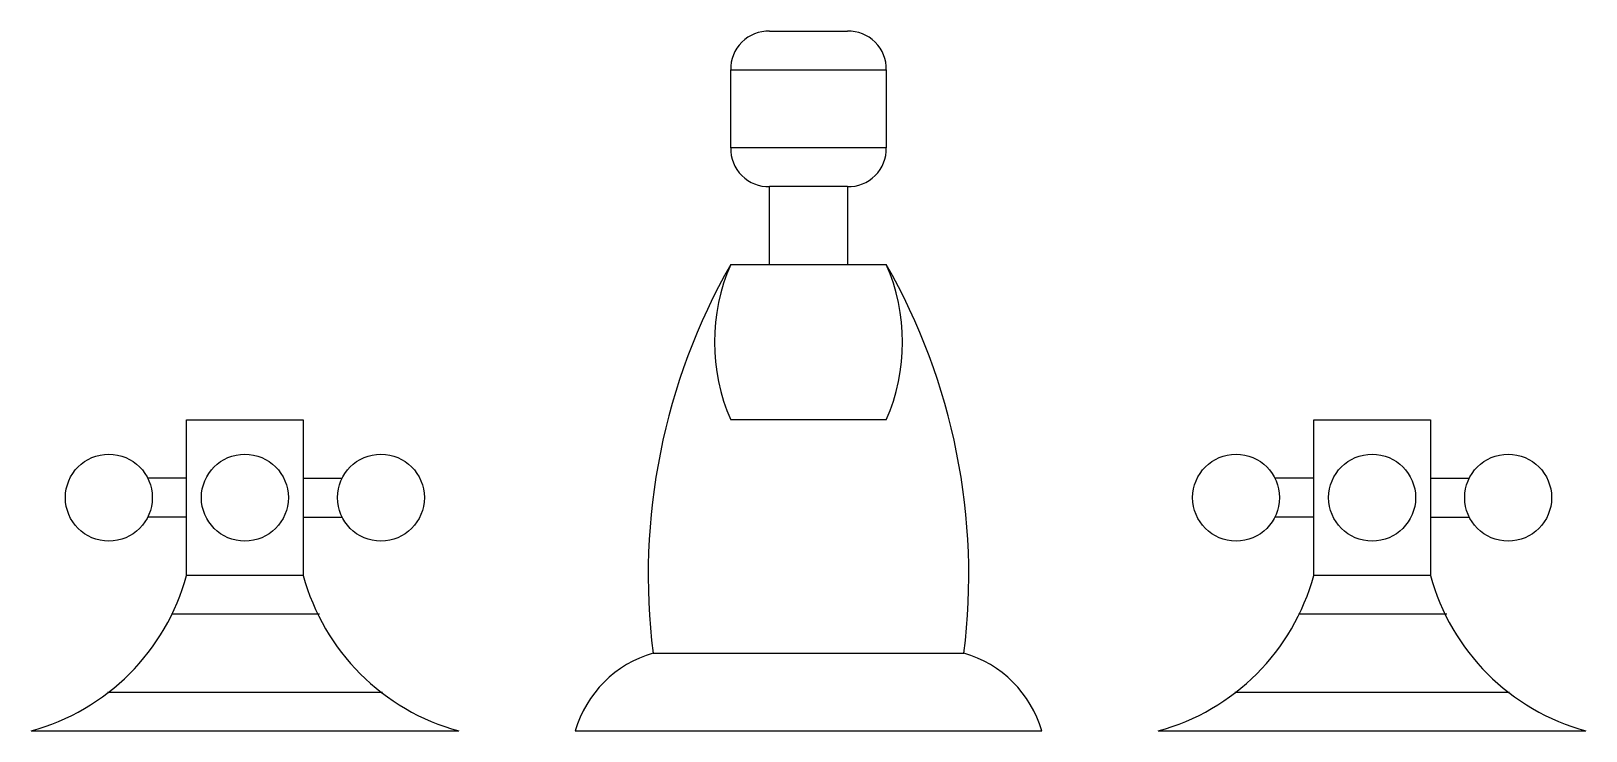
# Model space of a CAD drawing. Extents: x -5 to 5, y 0 to 4.5.
import ezdxf

# ---------------------------------------------------------------- set-up
doc = ezdxf.new("R2010")
doc.units = 0
doc.header["$MEASUREMENT"] = 0
doc.layers.get('0').update_dxf_attribs({"linetype": 'CONTINUOUS'})

msp = doc.modelspace()

# ---------------------------------------------------------------- linework, layer by layer
for p, q in [((-0.5, 4.25), (0.5, 4.25)), ((0.5, 3.75), (-0.5, 3.75)), ((-0.25, 3), (-0.25, 3.5)), ((0.25, 3.5), (0.25, 3)), ((-0.5, 3), (0.5, 3)), ((0.5, 2), (-0.5, 2)), ((-4, 1.625), (-4.25, 1.625)), ((-3.25, 1.625), (-3, 1.625)), ((3.25, 1.625), (3, 1.625)), ((4, 1.625), (4.25, 1.625)), ((-4, 1.375), (-4.25, 1.375)), ((-3.25, 1.375), (-3, 1.375)), ((3.25, 1.375), (3, 1.375)), ((4, 1.375), (4.25, 1.375)), ((-3.1442, 0.75), (-4.0979, 0.75)), ((4.1058, 0.75), (3.1521, 0.75)), ((-1, 0.5), (1, 0.5)), ((-4.5087, 0.25), (-2.7408, 0.25)), ((2.7413, 0.25), (4.5092, 0.25)), ((-5, 0), (-2.25, 0)), ((-1.5, 0), (1.5, 0)), ((2.25, 0), (5, 0))]:
    msp.add_line(p, q)
for points in [[(-0.25, 4.5), (0.25, 4.5)], [(-0.5, 3.75), (-0.5, 4.25)], [(0.5, 4.25), (0.5, 3.75)], [(0.25, 3.5), (-0.25, 3.5)]]:
    msp.add_lwpolyline(points)
for points in [[(-4, 1), (-4, 2), (-3.25, 2), (-3.25, 1)], [(3.25, 1), (3.25, 2), (4, 2), (4, 1)]]:
    msp.add_lwpolyline(points, close=True)
for centre in [(-4.5, 1.5), (-3.625, 1.5), (-2.75, 1.5), (2.75, 1.5), (3.625, 1.5), (4.5, 1.5)]:
    msp.add_circle(centre, 0.2795)
for centre, radius, start, end in [((-0.2575, 4.2575), 0.2426, 88.22243, 181.7776), ((0.2575, 4.2575), 0.2426, 358.2224, 91.77757), ((-0.2575, 3.7425), 0.2426, 178.2224, 271.7776), ((0.2575, 3.7425), 0.2426, 268.2224, 1.77757), ((3, 1), 4.0311, 150.2551, 187.125), ((0.6413, 2.5), 1.246, 156.3417, 203.6583), ((-0.6413, 2.5), 1.246, 336.3417, 23.65835), ((-3, 1), 4.0311, 352.875, 29.74488), ((-5.375, 1.375), 1.4252, 285.2551, 344.7449), ((-1.875, 1.375), 1.4252, 195.2551, 254.7449), ((1.875, 1.375), 1.4252, 285.2551, 344.7449), ((5.375, 1.375), 1.4252, 195.2551, 254.7449), ((-0.7962, -0.2038), 0.7327, 106.1502, 163.8498), ((0.7962, -0.2038), 0.7327, 16.1502, 73.84979)]:
    msp.add_arc(centre, radius, start, end)

doc.saveas('drawing.dxf')
